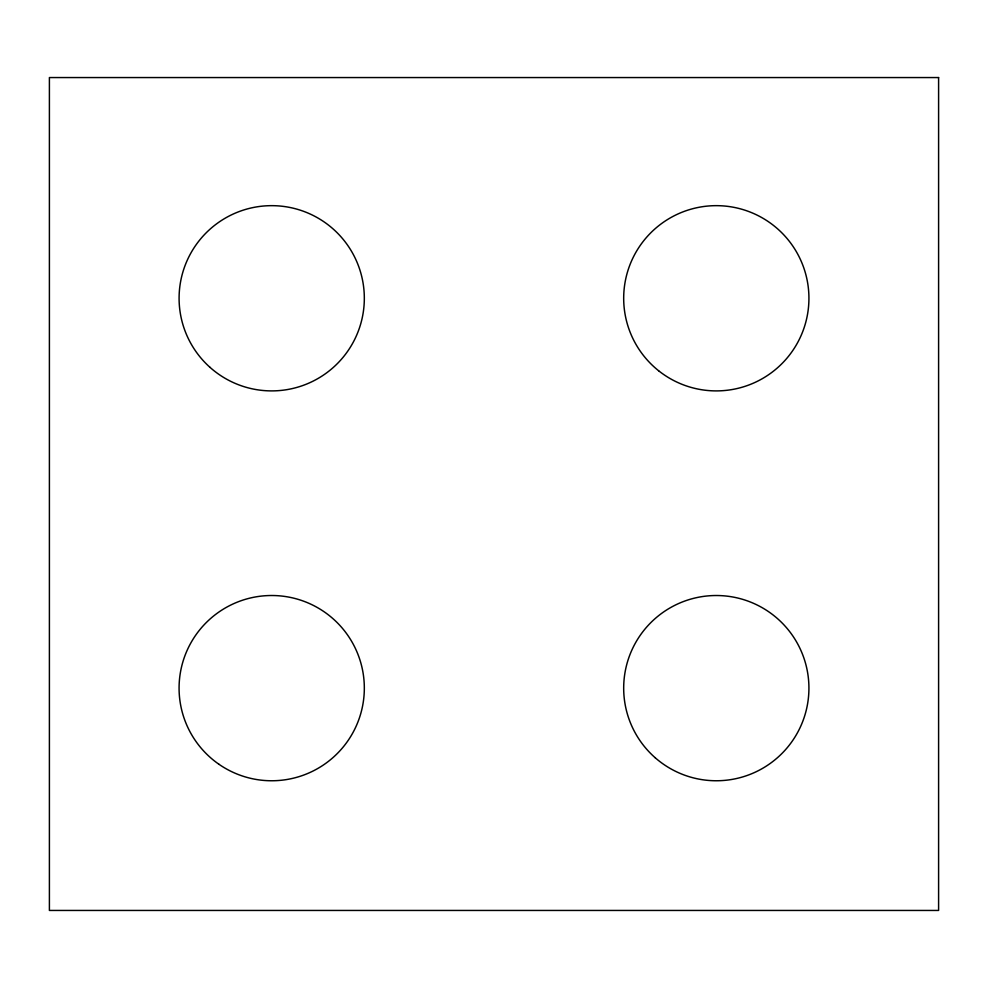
<?xml version="1.0" encoding="UTF-8"?>
<svg xmlns="http://www.w3.org/2000/svg" width="988" height="988" viewBox="0 0 988 988"><rect width="100%" height="100%" fill="white"/><g stroke="black" fill="none" stroke-linecap="round" stroke-linejoin="round"><path stroke-width="1.48" d="M938.6 77.558L49.4 77.558L49.4 910.442L938.6 910.442L938.6 77.558M655.056 757.623A92.625 92.625 0 0 0 807.097 706.445A92.625 92.625 0 0 0 686.746 600.358A92.625 92.625 0 0 0 655.056 757.623M218.854 764.206A92.625 92.625 0 0 0 364.004 695.873A92.625 92.625 0 0 0 232.242 604.335A92.625 92.625 0 0 0 218.854 764.206M658.588 370.722A92.625 92.625 0 0 0 807.9 312.035A92.625 92.625 0 0 0 682.424 212.074A92.625 92.625 0 0 0 658.588 370.722M209.888 367.252A92.625 92.625 0 0 0 362.349 317.321A92.625 92.625 0 0 0 242.875 210.259A92.625 92.625 0 0 0 209.888 367.252"/></g></svg>
